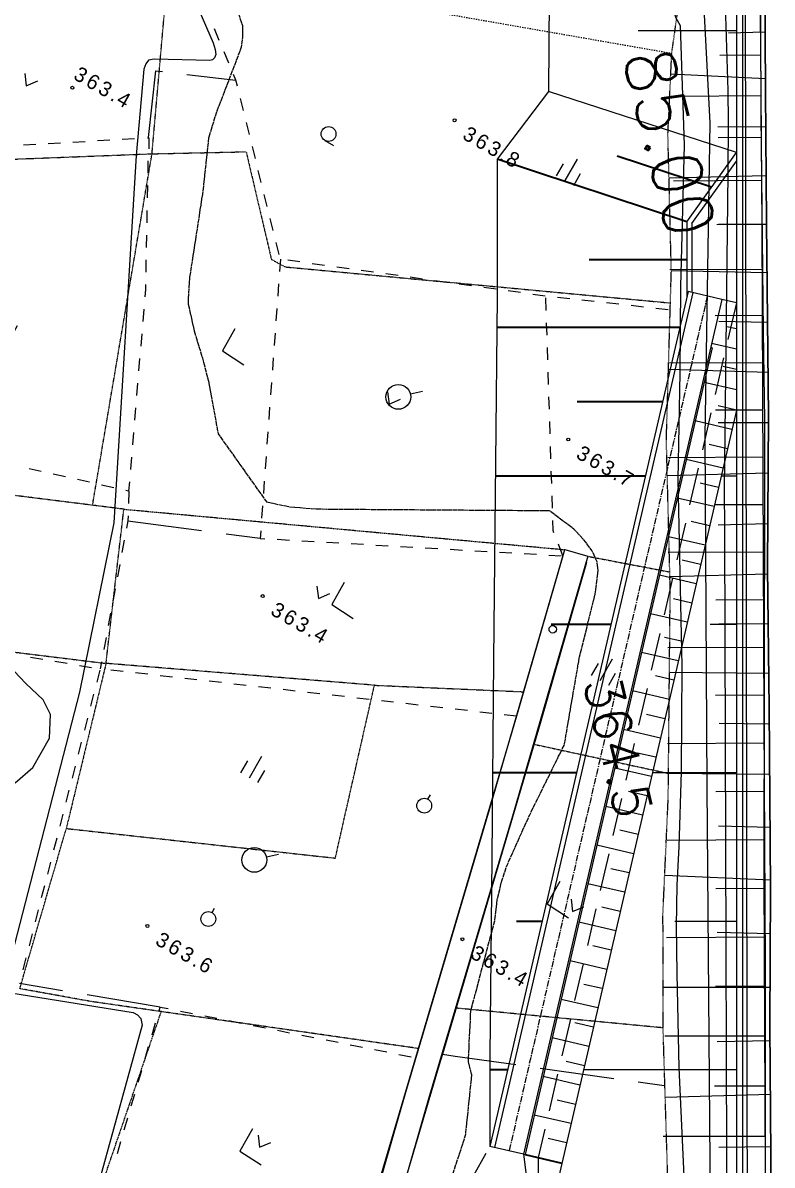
# Model space of a CAD drawing. Header units: millimetres. Extents: x 432273 to 1139245, y 170116 to 705940.
# Drawn here: x 685394 to 761092, y 232756 to 348182 of the extents above; entities that cross this region are included whole.
import ezdxf

# ---------------------------------------------------------------- set-up
doc = ezdxf.new("R2010")
doc.units = ezdxf.units.MM
doc.header["$LTSCALE"] = 100
for name, pattern in [('561019', [1, 0.5, -0.5]), ('56201', [2.5, 1.25, -1.25]), ('56301', [0.5, 0.25, -0.25]), ('56302', [2, 1.5, -0.5]), ('57103', [5.5, 5, -0.5]), ('CENTER', [2, 1.25, -0.25, 0.25, -0.25]), ('DASHED', [19.05, 12.7, -6.35]), ('SXF_一点短鎖線', [9.25, 6, -1.5, 0.25, -1.5])]:
    doc.linetypes.add(name, pattern=pattern)
for name, color, linetype, lineweight in [('D-BGD', 7, 'Continuous', 13), ('D-BMK', 2, 'SXF_一点短鎖線', 13), ('D-BYP-STR2', 6, 'Continuous', 25), ('●予備設計_LP横断', 7, 'Continuous', 13)]:
    doc.layers.add(name, color=color, linetype=linetype, lineweight=lineweight)
doc.styles.add('BIGFONT', font='txt', dxfattribs={"height": 0.2, "bigfont": 'BIGFONT'})
doc.styles.add('Style-WORKING', font='WORKING.shx')

# ---------------------------------------------------------------- blocks, each defined once
blk = doc.blocks.new('M6334')
at = {"layer": '●予備設計_LP横断', "linetype": 'Continuous', "lineweight": 9}
for p, q in [((0, -1.25), (0, 1.25)), ((-1, -1.25), (-1, 0.15)), ((1, -1.25), (1, 0.15))]:
    blk.add_line(p, q, dxfattribs=at)
blk = doc.blocks.new('M6319')
at = {"layer": '●予備設計_LP横断', "linetype": 'Continuous', "lineweight": 9}
blk.add_line((0, 0.5), (0, 1), dxfattribs=at)
blk.add_circle((0, -0.25), 0.75, dxfattribs=at)
blk = doc.blocks.new('M6313')
at = {"layer": '●予備設計_LP横断', "linetype": 'Continuous', "lineweight": 9, "flags": 128}
blk.add_lwpolyline([(-0.75, 0), (0, -1), (0.75, 0)], dxfattribs=at)
blk = doc.blocks.new('M6331')
at = {"layer": '●予備設計_LP横断', "linetype": 'Continuous', "lineweight": 9}
blk.add_line((0, -0.75), (1, -0.75), dxfattribs=at)
blk.add_circle((0, 0), 0.75, dxfattribs=at)
blk = doc.blocks.new('M7312')
at = {"layer": '●予備設計_LP横断', "linetype": 'Continuous', "lineweight": 20}
blk.add_circle((0, 0), 0.15, dxfattribs=at)
blk = doc.blocks.new('21311212131313131')
at = {"layer": 'D-BGD', "linetype": 'Continuous'}
for p, q in [((2798361.9389, -1226886.86), (2798527.5881, -1232145.8119)), ((2750527.7847, -1228086.4055), (2750640.5949, -1238118.2714)), ((2755636.8711, -1227926.9285), (2755693.9744, -1232996.3517)), ((2760746.2626, -1227777.3918), (2760861.2553, -1238003.3382)), ((2766085.19, -1227621.1374), (2766047.8657, -1232853.5597)), ((2771424.1175, -1227464.883), (2771159.8276, -1238168.6257)), ((2772257.4533, -1228048.2064), (2772387.2008, -1232975.7984)), ((2776831.3347, -1227369.7082), (2776825.3043, -1232753.9086)), ((2777189.8472, -1227909.6872), (2777450.8153, -1237845.4803)), ((2782157.3277, -1227790.3758), (2782261.4012, -1232806.5163)), ((2782238.7791, -1227284.6289), (2782478.493, -1238097.4968)), ((2787173.4682, -1227686.3022), (2787378.2864, -1237807.9641)), ((2787645.4873, -1227181.7512), (2787841.5855, -1232514.8858)), ((2792225.5275, -1227579.0912), (2792326.2722, -1232684.6125)), ((2793051.2034, -1227032.9988), (2793597.8667, -1237644.4188)), ((2797331.0488, -1227478.3465), (2797547.5848, -1237766.0285)), ((2705165.789, -1229266.2681), (2705276.121, -1234120.3044)), ((2710067.9481, -1229108.8489), (2710059.59, -1238770.363)), ((2715092.9237, -1228947.4858), (2715068.9774, -1233880.5644)), ((2720117.8994, -1228786.1228), (2720030.4719, -1238856.923)), ((2723933.796, -1229251.3649), (2724055.7954, -1234026.5103)), ((2725214.0399, -1228634.1693), (2725311.3188, -1233737.7639)), ((2728708.9414, -1229129.3655), (2728956.0777, -1238715.5751)), ((2730312.0418, -1228563.0341), (2730784.8621, -1238744.9758)), ((2733501.6301, -1229016.9699), (2733614.0256, -1233809.6586)), ((2735408.0027, -1228491.9273), (2735640.5787, -1233497.1787)), ((2738299.1207, -1228895.8028), (2738531.8512, -1238508.3272)), ((2740503.6757, -1228408.314), (2740961.7353, -1238272.3909)), ((2743105.3829, -1228779.4375), (2743225.7179, -1233599.2733)), ((2745515.7302, -1228247.3598), (2745658.4476, -1233221.3455)), ((2747920.4167, -1228667.8741), (2748146.681, -1238333.8606)), ((2752749.0242, -1228552.3411), (2752863.725, -1233403.2937)), ((2757591.2051, -1228432.8383), (2757850.8915, -1238162.7228)), ((2762460.5332, -1228305.3961), (2762591.9451, -1233188.2977)), ((2767343.4348, -1228173.9842), (2767608.564, -1237998.0513)), ((2685752.7133, -1229799.3542), (2685913.7056, -1233493.9998)), ((2688073.4345, -1230220.5589), (2688193.253, -1234333.2881)), ((2690452.8478, -1229670.5196), (2690195.7436, -1239241.964)), ((2692186.1637, -1230100.7405), (2692431.0521, -1238545.6811)), ((2695357.909, -1229536.0197), (2695406.3843, -1234378.6223)), ((2696415.4208, -1229976.3114), (2696540.4908, -1234308.5228)), ((2700262.9697, -1229401.5037), (2700713.9761, -1239200.502)), ((2700747.6322, -1229851.2415), (2701003.0236, -1238735.1464)), ((2705182.7979, -1229725.5306), (2705313.1193, -1234277.2242)), ((2709738.4612, -1229608.7827), (2709977.2084, -1238939.5914)), ((2714397.0787, -1229491.394), (2714523.88, -1234257.7677)), ((2719158.6506, -1229373.3643), (2719398.6796, -1238910.0815)), ((2792059.253, -1240406.981, 364167.9803), (2792373.5549, -1237783.6675, 364109.9803)), ((2714001.8387, -1239022.3528, 364469.9803), (2713889.2433, -1240267.1978, 364460.9803)), ((2713776.6478, -1241512.0428, 364451.9803), (2713664.0524, -1242756.8878, 364442.9803)), ((2790872.8231, -1250333.6208, 364387.9803), (2791763.2042, -1242888.6617, 364222.9803)), ((2713551.457, -1244001.7328, 364433.9803), (2713438.8615, -1245246.5778, 364424.9803)), ((2713326.2661, -1246491.4228, 364415.9803), (2713213.6706, -1247736.2678, 364406.9803)), ((2738453.2844, -1248933.149), (2739073.986, -1246614.3747)), ((2713101.0752, -1248981.1128, 364397.9803), (2712989.3569, -1250226.438, 364388.9803)), ((2739080.6858, -1249126.1268, 364399.9803), (2737923.6949, -1249598.584, 364417.9803)), ((2739028.2377, -1250546.4035, 364380.9803), (2739074.758, -1249297.3076, 364397.9803)), ((2716812.0024, -1251190.4587, 364389.9803), (2715563.2145, -1251255.8308, 364386.9803)), ((2719308.2209, -1251060.1115, 364395.9803), (2718059.433, -1251125.4836, 364392.9803)), ((2721804.8364, -1250931.1216, 364402.9803), (2720556.5287, -1250995.6165, 364398.9803)), ((2724301.0549, -1250800.7743, 364408.9803), (2723052.7472, -1250865.2693, 364405.9803)), ((2726798.1506, -1250670.9072, 364414.9803), (2725549.8429, -1250735.4022, 364411.9803)), ((2729294.3691, -1250540.56, 364421.9803), (2728046.4584, -1250606.4123, 364417.9803)), ((2731791.4648, -1250410.6929, 364427.9803), (2730542.6769, -1250476.065, 364424.9803)), ((2734287.2032, -1250281.2228, 364433.9803), (2733039.7726, -1250346.198, 364430.9803)), ((2712874.527, -1251471.1998, 364380.9803), (2712727.6198, -1252712.0818, 364393.9803)), ((2714314.9067, -1251320.3258, 364383.9803), (2713066.1188, -1251385.6979, 364379.9803)), ((2738936.0744, -1253045.0756, 364345.9803), (2738981.7175, -1251795.4995, 364362.9803)), ((2755378.9935, -1253465.474, 364619.9803), (2755263.2864, -1254709.7556, 364601.9803)), ((2712581.5898, -1253953.444, 364407.9803), (2712435.5598, -1255194.8062, 364420.9803)), ((2738843.514, -1255542.3904, 364311.9803), (2738890.0343, -1254293.2944, 364328.9803)), ((2712289.5298, -1256436.1684, 364433.9803), (2712143.4998, -1257677.5305, 364447.9803)), ((2738751.3507, -1258041.0625, 364277.9803), (2738796.9938, -1256791.4863, 364294.9803)), ((2755148.4564, -1255954.5174, 364584.9803), (2755032.7493, -1257198.799, 364566.9803)), ((2711996.1125, -1258919.2897, 364460.9803), (2711850.0825, -1260160.6519, 364474.9803)), ((2738658.7904, -1260538.3772, 364242.9803), (2738705.3106, -1259289.2813, 364260.9803)), ((2754917.9194, -1258443.5608, 364548.9803), (2754802.2122, -1259687.8424, 364530.9803)), ((2711704.0525, -1261402.0141, 364487.9803), (2711558.0225, -1262643.3763, 364500.9803)), ((2754687.3823, -1260932.6042, 364513.9803), (2754571.6752, -1262176.8858, 364495.9803)), ((2738566.627, -1263037.0493, 364208.9803), (2738613.1473, -1261787.9534, 364225.9803)), ((2711411.9925, -1263884.7384, 364514.9803), (2711265.0853, -1265125.6204, 364527.9803)), ((2723050.7586, -1264869.5518), (2722730.5748, -1263661.3965)), ((2754456.8452, -1263421.6476, 364477.9803), (2754341.1381, -1264665.9292, 364460.9803)), ((2789789.4384, -1264643.117, 364411.9803), (2790007.1203, -1263412.4787, 364417.9803)), ((2738474.0667, -1265534.364, 364174.9803), (2738520.5869, -1264285.2681, 364191.9803)), ((2754226.3081, -1265910.691, 364442.9803), (2754110.601, -1267154.9725, 364424.9803)), ((2789353.5944, -1267105.2706, 364400.9803), (2789571.2763, -1265874.6323, 364405.9803)), ((2711119.0553, -1266366.9826, 364541.9803), (2710973.0253, -1267608.3448, 364554.9803)), ((2738381.9033, -1268033.0361, 364140.9803), (2738428.4236, -1266783.9402, 364157.9803)), ((2753995.7711, -1268399.7343, 364406.9803), (2753880.0639, -1269644.0159, 364389.9803)), ((2788919.1078, -1269567.0272, 364388.9803), (2789136.7897, -1268336.389, 364394.9803)), ((2710826.9953, -1268849.707, 364567.9803), (2710680.9653, -1270091.0692, 364581.9803)), ((2738290.2201, -1270530.8311, 364105.9803), (2738335.8632, -1269281.2549, 364123.9803)), ((2788483.2638, -1272029.1808, 364377.9803), (2788700.9457, -1270798.5426, 364383.9803)), ((2710534.0582, -1271331.9512, 364594.9803), (2710387.548, -1272574.1905, 364607.9803)), ((2738197.1796, -1273029.023, 364071.9803), (2738243.6999, -1271779.927, 364088.9803)), ((2753764.7538, -1270889.6549, 364371.9803), (2753649.0467, -1272133.9365, 364353.9803)), ((2710241.518, -1273815.5527, 364621.9803), (2710095.488, -1275056.9149, 364634.9803)), ((2738105.4965, -1275526.8179, 364037.9803), (2738150.6594, -1274278.1189, 364054.9803)), ((2753534.2167, -1273378.6983, 364336.9803), (2753418.5096, -1274622.9799, 364318.9803)), ((2788047.9, -1274490.4572, 364366.9803), (2788265.5819, -1273259.819, 364371.9803)), ((2709948.5808, -1276297.7969, 364648.9803), (2709802.5508, -1277539.159, 364661.9803)), ((2753303.6796, -1275867.7417, 364300.9803), (2753187.9725, -1277112.0233, 364283.9803)), ((2787612.056, -1276952.6108, 364354.9803), (2787830.2181, -1275721.0954, 364360.9803)), ((2738012.4559, -1278025.0098, 364003.9803), (2738058.9762, -1276775.9139, 364020.9803)), ((2770125.9935, -1278441.8803), (2769805.8097, -1277233.725)), ((2709225.9608, -1278409.1521, 364670.9803), (2708019.7904, -1278736.1226, 364671.9803)), ((2709716.0302, -1278276.1408, 364669.9803), (2710963.9802, -1278341.4144, 364639.9803)), ((2712212.4104, -1278405.8108, 364608.9803), (2713459.4832, -1278470.6042, 364578.9803)), ((2714707.4332, -1278535.8777, 364547.9803), (2715955.8634, -1278600.2742, 364517.9803)), ((2717203.8134, -1278665.5477, 364486.9803), (2718451.7634, -1278730.8213, 364456.9803)), ((2719699.3164, -1278794.7375, 364425.9803), (2720947.2664, -1278860.0111, 364395.9803)), ((2753073.1426, -1278356.785, 364265.9803), (2752957.4354, -1279601.0666, 364247.9803)), ((2787177.5693, -1279414.3674, 364343.9803), (2787395.2512, -1278183.7292, 364348.9803)), ((2704399.9218, -1279717.4312, 364675.9803), (2703193.7513, -1280044.4018, 364676.9803)), ((2706813.1398, -1279063.9703, 364672.9803), (2705606.0922, -1279390.4607, 364674.9803)), ((2722195.2164, -1278925.2847, 364364.9803), (2723443.6466, -1278989.6811, 364334.9803)), ((2724691.5966, -1279054.9547, 364303.9803), (2725939.1496, -1279118.8709, 364273.9803)), ((2727187.0996, -1279184.1445, 364242.9803), (2728435.0496, -1279249.418, 364212.9803)), ((2729683.4798, -1279313.8144, 364181.9803), (2730931.4298, -1279379.088, 364151.9803)), ((2732178.5026, -1279443.8814, 364120.9803), (2733426.9328, -1279508.2778, 364090.9803)), ((2734674.8828, -1279573.5514, 364059.9803), (2735922.8328, -1279638.8249, 364029.9803)), ((2737566.967, -1283197.4548, 363997.9803), (2737949.3365, -1279743.8349, 363979.9803)), ((2699574.7599, -1281026.1906, 364680.9803), (2698368.1093, -1281354.0383, 364682.9803)), ((2701987.1007, -1280372.2495, 364678.9803), (2700780.9303, -1280699.22, 364679.9803)), ((2752842.6055, -1280845.8284, 364229.9803), (2752726.8984, -1282090.11, 364212.9803)), ((2786741.7253, -1281876.521, 364331.9803), (2786959.8874, -1280645.0056, 364337.9803)), ((2694748.2406, -1282335.3469, 364686.9803), (2693542.0702, -1282662.3174, 364687.9803)), ((2697161.9388, -1281681.0088, 364683.9803), (2695954.8912, -1282007.4992, 364684.9803)), ((2691228.7819, -1288118.7433, 364058.9803), (2691709.3009, -1283159.2817, 364689.9803)), ((2752611.1912, -1283334.3916, 364194.9803), (2752496.3613, -1284579.1534, 364176.9803)), ((2786306.3615, -1284337.7975, 364320.9803), (2786524.0434, -1283107.1592, 364326.9803)), ((2690016.213, -1283907.1386, 364664.9803), (2688872.8215, -1284410.9814, 364647.9803)), ((2687729.8269, -1284916.1816, 364630.9803), (2686585.9552, -1285420.9016, 364613.9803)), ((2736465.9931, -1293136.6752, 364049.9803), (2737291.8227, -1285682.5992, 364010.9803)), ((2752380.6542, -1285823.435, 364159.9803), (2752265.8242, -1287068.1968, 364141.9803)), ((2785870.9977, -1286799.0739, 364308.9803), (2786088.6796, -1285568.4357, 364314.9803)), ((2752150.1171, -1288312.4784, 364123.9803), (2752035.2871, -1289557.2402, 364105.9803)), ((2785508.6469, -1288850.0053, 364299.9803), (2784428.2036, -1296267.2997, 364050.9803)), ((2788325.2138, -1289610.9727, 364271.9803), (2787118.764, -1289284.5483, 364283.9803)), ((2790738.5934, -1290262.9442, 364248.9803), (2789532.1437, -1289936.5199, 364259.9803)), ((2751919.58, -1290801.5218, 364088.9803), (2751804.7501, -1292046.2836, 364070.9803)), ((2793151.9731, -1290914.9157, 364224.9803), (2791945.5234, -1290588.4914, 364236.9803)), ((2795565.833, -1291566.0101, 364200.9803), (2794358.9031, -1291240.4629, 364212.9803)), ((2700052.2257, -1291865.989, 364145.9803), (2701302.1921, -1291865.1042, 364169.9803)), ((2702552.1585, -1291864.2194, 364194.9803), (2703802.125, -1291863.3346, 364218.9803)), ((2705051.6112, -1291863.3269, 364243.9803), (2706300.7004, -1291861.9619, 364267.9803)), ((2707550.6669, -1291861.0771, 364291.9803), (2708800.6333, -1291860.1922, 364316.9803)), ((2710050.5997, -1291859.3074, 364340.9803), (2711300.5661, -1291858.4226, 364365.9803)), ((2715045.805, -1291980.9012, 364370.9803), (2716293.3389, -1292057.3473, 364351.9803)), ((2717540.3926, -1292134.6707, 364333.9803), (2718788.3235, -1292212.4742, 364315.9803)), ((2720035.8574, -1292288.9204, 364296.9803), (2721282.9111, -1292366.2437, 364278.9803)), ((2722531.3221, -1292443.1701, 364260.9803), (2723778.3758, -1292520.4934, 364241.9803)), ((2725025.4295, -1292597.8167, 364223.9803), (2726272.9634, -1292674.2629, 364205.9803)), ((2727520.8943, -1292752.0664, 364186.9803), (2728768.4282, -1292828.5126, 364168.9803)), ((2797979.2127, -1292217.9816, 364176.9803), (2796772.2827, -1291892.4344, 364188.9803)), ((2800392.5924, -1292869.9531, 364153.9803), (2799185.6624, -1292544.4059, 364165.9803)), ((2697914.8196, -1294510.4616, 364053.9803), (2697814.8861, -1293264.4142, 364075.9803)), ((2730015.4819, -1292905.8359, 364150.9803), (2731262.5356, -1292983.1592, 364131.9803)), ((2733454.8357, -1293118.5102, 364099.9803), (2734704.9494, -1293125.6863, 364078.9803)), ((2738427.4347, -1293462.5763, 364045.9803), (2739660.8067, -1293666.9343, 364043.9803)), ((2740893.6986, -1293872.1695, 364040.9803), (2742127.0706, -1294076.5275, 364038.9803)), ((2751689.0429, -1293290.5652, 364052.9803), (2751574.213, -1294535.327, 364035.9803)), ((2733146.6031, -1294641.5892, 364079.9803), (2732899.1618, -1295866.1963, 364063.9803)), ((2743359.9625, -1294281.7627, 364035.9803), (2744593.3346, -1294486.1207, 364033.9803)), ((2745826.2264, -1294691.3559, 364030.9803), (2747059.5985, -1294895.7139, 364028.9803)), ((2698112.9323, -1297001.596, 364010.9803), (2698013.876, -1295756.0288, 364031.9803)), ((2748292.4903, -1295100.9491, 364025.9803), (2749525.8624, -1295305.3071, 364023.9803)), ((2750758.7543, -1295510.5423, 364020.9803), (2751472.6227, -1295628.8713, 364019.9803)), ((2751620.3765, -1295663.0157, 364018.9803), (2752837.7424, -1295948.6744, 364010.9803)), ((2754054.2312, -1296233.8529, 364003.9803), (2755271.117, -1296520.3888, 363995.9803)), ((2732650.363, -1297091.2004, 364047.9803), (2732402.4415, -1298316.6847, 364031.9803)), ((2751162.5498, -1297730.0822, 364010.9803), (2751345.523, -1296494.1237, 364015.9803)), ((2756487.6059, -1296805.5673, 363988.9803), (2757704.9718, -1297091.226, 363980.9803)), ((2758921.4606, -1297376.4046, 363972.9803), (2760138.8266, -1297662.0633, 363965.9803)), ((2698311.9221, -1299493.2106, 363966.9803), (2698212.8658, -1298247.6434, 363988.9803)), ((2761356.1926, -1297947.722, 363957.9803), (2762572.6814, -1298232.9005, 363950.9803)), ((2763790.0474, -1298518.5593, 363942.9803), (2765006.5362, -1298803.7378, 363934.9803)), ((2732155.0001, -1299541.2918, 364016.9803), (2731907.0785, -1300766.7761, 364000.9803)), ((2750797.8775, -1300203.837, 363999.9803), (2750980.4537, -1298966.521, 364004.9803)), ((2766223.9022, -1299089.3965, 363927.9803), (2767440.391, -1299374.575, 363919.9803)), ((2768657.757, -1299660.2338, 363911.9803), (2769874.2458, -1299945.4123, 363904.9803)), ((2784067.6034, -1298739.8635, 363966.9803), (2783428.5837, -1303124.6196, 363819.9803)), ((2698509.5546, -1301985.2222, 363923.9803), (2698410.4983, -1300739.655, 363944.9803)), ((2771091.6118, -1300231.071, 363896.9803), (2772308.1006, -1300516.2495, 363889.9803)), ((2773525.4666, -1300801.9082, 363881.9803), (2774741.9554, -1301087.0868, 363873.9803)), ((2731659.157, -1301992.2603, 363984.9803), (2731410.8384, -1303216.3873, 363968.9803)), ((2750433.6854, -1302676.7145, 363988.9803), (2750615.7815, -1301440.2758, 363993.9803)), ((2775959.3214, -1301372.7455, 363866.9803), (2777175.8102, -1301657.924, 363858.9803)), ((2778393.1762, -1301943.5827, 363851.9803), (2779610.5421, -1302229.2415, 363843.9803)), ((2780827.031, -1302514.42, 363835.9803), (2782044.3969, -1302800.0787, 363828.9803)), ((2698708.5444, -1304476.8368, 363879.9803), (2698609.4881, -1303231.2696, 363901.9803))]:
    blk.add_line(p, q, dxfattribs=at)
at = {"layer": 'D-BGD', "linetype": '56301'}
for p, q in [((2739073.986, -1246614.3747), (2740484.3002, -1238294.6274)), ((2758161.0028, -1251717.6796), (2760834.6253, -1238003.9897)), ((2786559.0646, -1238007.0333), (2784994.5697, -1259022.2062)), ((2734961.525, -1296738.7022), (2699328.8797, -1291473.4226))]:
    blk.add_line(p, q, dxfattribs=at)
at = {"layer": 'D-BGD', "linetype": '56201'}
blk.add_line((2683749.9405, -1267446.109), (2688078.3427, -1239185.0873), dxfattribs=at)
at = {"layer": 'D-BGD', "linetype": '56302'}
for p, q in [((2735291.2666, -1293568.6423), (2738453.2844, -1248933.149)), ((2785967.7726, -1288754.7761), (2810265.5932, -1296518.0028))]:
    blk.add_line(p, q, dxfattribs=at)
at = {"layer": 'D-BGD', "linetype": 'Continuous', "flags": 128}
for points, elevation in [([(2797589.9908, -1217100.9672), (2789691.9592, -1217777.4984), (2788233.7731, -1218875.1167), (2787290.6082, -1219962.8271), (2785985.6292, -1221861.4008), (2784897.0437, -1222275.5425), (2782816.8483, -1222314.4256), (2758125.5803, -1223012.643), (2729586.7561, -1224112.6491), (2701876.4754, -1224919.5057), (2693371.8236, -1225121.4455), (2681951.8825, -1225554.9289), (2678498.6988, -1225305.0425), (2675076.807, -1223325.7478), (2669253.2495, -1220235.7586), (2667695.6723, -1219784.3762), (2666216.6496, -1219422.7391), (2667297.4766, -1230728.5045), (2694173.4505, -1230069.1377), (2715993.1066, -1229378.986), (2724951.051, -1229034.1622)], 367999.9801), ([(2724951.051, -1229034.1622), (2730973.2626, -1228929.0709), (2771207.2687, -1228140.2186), (2831012.6992, -1226650.8401)], 367999.9801), ([(2679911.1663, -1231935.7969), (2831012.6992, -1228557.661)], 366999.9802), ([(2680907.7549, -1234015.8583), (2691732.7564, -1233455.0496), (2694909.8565, -1233355.4308), (2700086.3639, -1233283.2862), (2729276.9233, -1233008.62), (2731799.9054, -1232964.7465), (2736320.5912, -1232861.9118), (2831012.6992, -1230585.054)], 365999.9802), ([(2683495.1152, -1236028.5159), (2695022.6117, -1235194.4769), (2726735.4051, -1235052.2338), (2762130.1354, -1234100.605), (2804295.9087, -1232896.3446), (2831012.6992, -1232372.8365)], 364999.9803), ([(2831012.6992, -1234847.8146), (2828371.7792, -1234963.28), (2820208.6759, -1235186.8907), (2813357.7401, -1235337.6442), (2801498.5774, -1235584.263), (2790574.1312, -1236303.8192), (2781034.1559, -1236691.4098), (2776259.4142, -1236862.6518), (2772118.4167, -1236888.3325), (2768236.789, -1236763.012), (2760626.9672, -1236694.4097), (2749972.4013, -1236860.5848), (2731143.2162, -1237631.6795), (2720350.4038, -1237652.631), (2711610.6789, -1237773.7647), (2697334.1945, -1237702.5654), (2685298.6865, -1238346.2828), (2684521.4997, -1238822.5921), (2677097.3582, -1241494.8269), (2662136.5812, -1242686.1153)], 363999.9803), ([(2763160.5741, -1303968.7771), (2761566.5837, -1302224.0379), (2758595.9451, -1300601.2197), (2756174.6939, -1300557.1396), (2754729.055, -1301329.8756), (2753105.3395, -1303110.963), (2746495.1176, -1309631.7822)], 362999.9804)]:
    blk.add_lwpolyline(points, dxfattribs=dict(at, elevation=elevation))
for points in [[(2665309.5852, -1230319.7215), (2665602.928, -1230289.9219), (2667515.4703, -1230234.5018), (2668733.1673, -1230198.8509), (2680699.3755, -1229937.8703), (2691684.3163, -1229636.7641), (2704999.2125, -1229271.6172), (2724570.0025, -1228643.1559), (2739814.7614, -1228430.4374), (2754023.1762, -1227974.1565), (2772170.3482, -1227443.043), (2786134.1071, -1227223.3408), (2803555.2595, -1226743.9522), (2820751.066, -1226451.2914), (2831012.6992, -1226216.7961)], [(2831012.6992, -1226216.7961), (2820751.066, -1226451.2914), (2803555.2595, -1226743.9522), (2786134.1071, -1227223.3408), (2772170.3482, -1227443.043), (2754023.1762, -1227974.1565), (2739814.7614, -1228430.4374), (2724570.0025, -1228643.1559), (2704999.2125, -1229271.6172), (2691684.3163, -1229636.7641), (2680699.3755, -1229937.8703)], [(2739073.986, -1246614.3747), (2765490.0424, -1253677.8001), (2794223.2286, -1261550.2733), (2824387.3906, -1269524.3731), (2831012.6992, -1271363.6249)], [(2831012.6992, -1273854.1056), (2823760.0686, -1271840.6631), (2793599.8954, -1263867.6069), (2764863.1173, -1255995.4475), (2738453.2844, -1248933.149)]]:
    blk.add_lwpolyline(points, dxfattribs=at)
at = {"layer": 'D-BGD', "linetype": '561019', "flags": 128}
blk.add_lwpolyline([(2831012.6992, -1236807.669), (2825017.3697, -1236927.839), (2802688.3304, -1237176.1098), (2786559.0646, -1238007.0333), (2774996.6959, -1238263.3631), (2763337.7913, -1237975.489), (2742248.3589, -1238212.6437), (2727059.991, -1238917.9482), (2710059.59, -1238770.363), (2696268.7816, -1239405.0955), (2688078.3427, -1239185.0873), (2684602.2686, -1238768.7647), (2682567.5174, -1238524.7153), (2678989.8195, -1236871.6804), (2677296.415, -1236101.9729), (2675530.4364, -1235298.2358), (2672942.0956, -1234189.0919), (2671076.1912, -1233388.7937), (2668479.6489, -1232319.6215), (2666402.7326, -1231465.3696), (2665181.1578, -1230800.0541), (2665261.2657, -1230499.6166), (2665309.5852, -1230319.7215)], dxfattribs=at)
at = {"layer": 'D-BGD', "linetype": '56301', "flags": 128}
for points in [[(2699328.8797, -1291473.4226), (2698925.7565, -1281965.9855), (2709730.1088, -1279195.8787), (2710473.9835, -1277799.5627), (2713308.0034, -1238798.7067)], [(2789163.6651, -1262652.0498), (2785097.5386, -1295863.0527), (2783949.3413, -1303068.8303), (2767670.4527, -1298712.7529), (2770098.5603, -1271476.0485), (2752550.9758, -1267888.109), (2752898.6806, -1252796.2414)], [(2752550.9758, -1267888.109), (2750907.6702, -1295044.846), (2767670.4527, -1298712.7529)], [(2732556.8254, -1340686.3626), (2720736.164, -1339238.3009), (2721949.3316, -1318908.6278), (2721821.4838, -1318904.7613), (2700927.5249, -1318291.2933), (2699328.8797, -1291473.4226), (2689575.3318, -1290818.3844), (2684495.2262, -1290477.0272), (2683953.9122, -1289883.1417), (2681464.5397, -1287150.0403)], [(2747423.1012, -1340806.8266), (2747285.8562, -1330649.1944), (2749072.5307, -1313089.123), (2750907.6702, -1295044.846), (2735291.2666, -1293568.6423), (2733051.707, -1315081.8288), (2732568.9745, -1328704.3702), (2732548.3617, -1329293.8862), (2732556.8254, -1340686.3626), (2736490.0336, -1341998.1992)]]:
    blk.add_lwpolyline(points, dxfattribs=at)
at = {"layer": 'D-BGD', "linetype": 'Continuous', "elevation": 363999.9803}
for points in [[(2663566.1021, -1243583.8322), (2663811.7748, -1244197.1387), (2665203.088, -1258149.0392), (2667401.296, -1288286.5935), (2668160.0375, -1293148.1065), (2668566.9285, -1293758.4668), (2669084.4548, -1294041.7801), (2669906.8075, -1293830.7443), (2687991.3718, -1285535.897), (2688648.5364, -1285314.2339), (2689179.3781, -1285240.0242), (2689510.3949, -1285364.2332), (2689722.3872, -1285560.0884), (2689774.6344, -1285839.4989), (2689749.3143, -1291446.0268), (2689893.6972, -1292015.2838), (2690242.0659, -1292274.3962), (2690785.2663, -1292469.1609), (2699521.0196, -1293067.4972), (2736676.9045, -1294563.1801), (2753866.9631, -1297669.2471), (2783794.8879, -1304704.5946)], [(2784386.6145, -1303956.8917), (2786123.8283, -1291558.0582), (2786359.1224, -1291128.2482), (2786717.2193, -1290765.665), (2787389.4306, -1290620.6413), (2808508.9899, -1296003.2677), (2809253.9378, -1296308.4765), (2809478.6715, -1296522.7072), (2809627.4067, -1296854.9388), (2807171.5789, -1312086.6847)]]:
    blk.add_lwpolyline(points, dxfattribs=at)
at = {"layer": 'D-BGD', "linetype": '57103', "elevation": 363499.9804, "flags": 128}
for points in [[(2791645.0933, -1257259.169), (2790352.2186, -1257607.0767), (2785251.613, -1257467.6843), (2776098.4687, -1255243.1655), (2773933.661, -1255030.5218), (2772029.5928, -1254606.0647), (2770452.1288, -1254111.8745), (2765302.2041, -1251932.1752), (2759340.7741, -1249131.5217), (2758155.3428, -1248577.1956), (2749263.3416, -1247235.5211), (2742868.3337, -1245778.7441), (2741267.4828, -1245600.0821), (2740462.5309, -1245548.1745), (2739615.5211, -1245652.2289), (2738488.3413, -1246201.4279), (2737654.5626, -1246839.4231), (2736350.9945, -1248075.2669), (2734570.4829, -1250569.6852), (2734895.2076, -1273946.092), (2734740.6337, -1276810.7517), (2734284.5948, -1279118.2051), (2727482.8357, -1284172.9638), (2722317.827, -1285234.1163), (2719863.4531, -1285923.1889), (2717382.8676, -1286739.277), (2714387.6254, -1287483.3899), (2711844.6408, -1287403.4495), (2703039.5371, -1286227.91), (2697560.2715, -1285753.5406), (2695045.5378, -1285047.2242), (2688348.7809, -1282644.3323), (2687395.9471, -1282537.6895), (2686209.5334, -1282574.5055), (2684516.7841, -1283205.1238), (2681427.6252, -1285557.719)], [(2791645.0933, -1257259.169), (2797851.6851, -1257766.8916), (2804330.257, -1259743.6706), (2806356.3293, -1260497.1262), (2812685.3415, -1263413.505), (2814488.1896, -1263695.9076), (2816230.3384, -1263589.3891), (2821900.3952, -1261836.8262), (2825114.0348, -1259602.5381), (2828120.9145, -1258449.822), (2830550.5126, -1258149.6197), (2831012.6992, -1258193.7371)]]:
    blk.add_lwpolyline(points, dxfattribs=at)
at = {"layer": 'D-BGD', "linetype": 'Continuous'}
for points in [[(2772000.457, -1248755.3983), (2774261.4255, -1249966.9159), (2775624.9228, -1247794.847)], [(2799606.8957, -1255639.3955), (2801867.9474, -1256848.6785), (2803230.5676, -1254676.1294)], [(2742220.7414, -1271145.7733), (2744481.7099, -1272357.2908), (2745845.2072, -1270185.222)], [(2797629.9275, -1279282.2811), (2799890.896, -1280493.7987), (2801254.3933, -1278321.7298)], [(2716831.0515, -1282726.3675), (2719092.02, -1283937.885), (2720455.5173, -1281765.8161)]]:
    blk.add_lwpolyline(points, dxfattribs=at)
at = {"layer": 'D-BGD', "linetype": 'Continuous', "extrusion": (-0.005972, 0.057651, 0.998319), "elevation": 275410.9888}
blk.add_lwpolyline([(-2593390.2195, 1543975.11), (-2593155.5515, 1544044.1237), (-2592151.1363, 1543992.3634)], dxfattribs=at)
at = {"layer": 'D-BGD', "linetype": 'Continuous', "extrusion": (-0.992851, 0.118997, 0.009325), "elevation": -2916307.9604}
blk.add_lwpolyline([(919318.2762, 391641.7729), (918025.8375, 391791.7795), (911828.6223, 391654.7735)], dxfattribs=at)
at = {"layer": 'D-BGD', "linetype": 'Continuous', "extrusion": (0.023697, -0.013664, 0.999626), "elevation": 446211.3366}
blk.add_lwpolyline([(258684.6268, -2999369.9042), (259038.1118, -3000064.4957), (259453.3513, -2999845.151)], dxfattribs=at)
at = {"layer": 'D-BGD', "linetype": 'Continuous', "extrusion": (0.027245, -0.094572, 0.995145), "elevation": 557606.8193}
blk.add_lwpolyline([(2231946.0627, -1932672.6497), (2231296.8927, -1932662.489), (2230701.1229, -1932743.7745)], dxfattribs=at)
at = {"layer": 'D-BGD', "linetype": 'Continuous', "extrusion": (0.008207, -0.006338, 0.999946), "elevation": 395309.8315}
blk.add_lwpolyline([(2782828.1493, -1286479.3989), (2782424.9429, -1286370.4008), (2782569.971, -1285551.4486)], dxfattribs=at)
at = {"layer": 'D-BGD', "linetype": 'Continuous', "extrusion": (-0.074917, -0.118333, 0.990144), "elevation": 311278.3932}
blk.add_lwpolyline([(2970346.211, 399057.3159), (2964291.4883, 395915.6717), (2963987.7237, 396522.5802)], dxfattribs=at)
at = {"layer": 'D-BGD', "linetype": 'Continuous', "extrusion": (-0.019099, -0.021504, 0.999586), "elevation": 340204.7734}
blk.add_lwpolyline([(2874990.034, 835609.5684), (2874880.9752, 835713.8764), (2875701.6249, 836444.0325)], dxfattribs=at)
at = {"layer": 'D-BGD', "linetype": 'Continuous', "extrusion": (-0.016561, -0.477342, 0.878561), "elevation": 891875.1617}
blk.add_lwpolyline([(2755711.8132, -877620.1381), (2756215.8714, -877599.2014), (2756961.3273, -877622.2318)], dxfattribs=at)
at = {"layer": 'D-BGD', "linetype": 'Continuous', "extrusion": (0.013824, -0.01624, 0.999773), "elevation": 422803.2805}
blk.add_lwpolyline([(1242585.53, -2747438.4499), (1243266.4076, -2748094.9113), (1243027.5832, -2748282.4717)], dxfattribs=at)
at = {"layer": 'D-BGD', "linetype": 'Continuous', "extrusion": (0.016089, 0.08889, 0.995912), "elevation": 291642.897}
blk.add_lwpolyline([(-2922527.581, 814835.8853), (-2923031.337, 814747.3251), (-2923769.7294, 814736.2551)], dxfattribs=at)
at = {"layer": 'D-BGD', "linetype": 'Continuous'}
for points in [[(2665492.2552, -1230798.2146, 368259.9801), (2667458.1821, -1230643.1949, 368309.9801), (2677468.7589, -1230537.17, 368449.9801), (2687437.3332, -1230237.1456, 368379.9801), (2705379.9349, -1229719.4469, 368449.9801), (2730420.1082, -1229085.6891, 368529.9801), (2755172.0995, -1228499.3765, 368689.9801), (2780034.3436, -1227836.6158, 368699.9801), (2804792.6099, -1227322.1406, 368789.9801), (2831012.6992, -1226706.6955, 368859.7305)], [(2677468.7589, -1230537.17, 368449.9801), (2687437.3332, -1230237.1456, 368379.9801), (2705379.9349, -1229719.4469, 368449.9801), (2730420.1082, -1229085.6891, 368529.9801), (2755172.0995, -1228499.3765, 368689.9801), (2780034.3436, -1227836.6158, 368699.9801), (2804792.6099, -1227322.1406, 368789.9801), (2831012.6992, -1226706.6955, 368859.7305)], [(2739716.4523, -1246715.2763, 364399.9803), (2756063.4201, -1251069.8614, 364619.9803), (2789684.0114, -1260252.1165, 364429.9803), (2790747.4261, -1260537.8594, 364419.9803), (2814644.1975, -1267053.2222, 364489.9803), (2815907.0545, -1267391.1453, 364499.9803), (2830009.0006, -1271223.5457, 364529.9803), (2831012.6992, -1271495.9333, 364532.6733)], [(2739080.6858, -1249126.1268, 364399.9803), (2755378.9935, -1253465.474, 364619.9803), (2790089.3145, -1262947.8777, 364419.9803), (2813760.3286, -1269396.6545, 364489.9803), (2813986.0858, -1269463.2405, 364489.9803), (2831012.6992, -1274084.0958, 364538.5878)]]:
    blk.add_polyline3d(points, dxfattribs=at)
for centre, radius in [((2746526.3106, -1249998.6317, 364489.9803), 375), ((2723371.4848, -1266078.3216), 1249.9499), ((2770446.7197, -1279650.6502), 1249.9499)]:
    blk.add_circle(centre, radius, dxfattribs=at)
at = {"layer": 'D-BMK', "color": 4, "linetype": 'CENTER', "lineweight": 25, "ltscale": 5}
blk.add_line((2712529.2467, -1235084.2738), (2799303.4564, -1253305.5335), dxfattribs=at)
at = {"layer": 'D-BYP-STR2'}
for p, q in [((2745671.8383, -1234089.6887), (2745616.9255, -1231452.6484)), ((2760790.398, -1239627.0403), (2760613.6744, -1231140.3614)), ((2775740.315, -1237065.7771), (2775610.4232, -1230828.0743)), ((2790928.6858, -1245955.6207), (2790607.1721, -1230515.7872)), ((2685836.3851, -1242616.2503), (2685629.93, -1232701.7968)), ((2697979.8622, -1232444.6261), (2692201.1698, -1251555.3421)), ((2697979.8622, -1232444.6261), (2713149.8655, -1232128.7312)), ((2705082.8571, -1237317.8041), (2697979.8622, -1232444.6261)), ((2705233.1662, -1236814.5657), (2698837.641, -1232426.764)), ((2713149.8655, -1232128.7312), (2712837.5011, -1233616.2891)), ((2713149.8655, -1232128.7312), (2724005.0845, -1231902.6859)), ((2724001.515, -1231901.9363), (2810893.6449, -1250147.9574)), ((2730652.1102, -1233298.4598), (2730620.1766, -1231764.9355)), ((2712837.5011, -1233616.2891), (2712118.2408, -1237041.5868)), ((2712837.5011, -1233616.2891), (2799611.7108, -1251837.5487)), ((2717349.5716, -1234402.3519), (2717316.6911, -1234558.937)), ((2717763.664, -1234487.2187), (2717730.7836, -1234643.8037)), ((2717763.664, -1234487.2187), (2799644.5913, -1251680.9637)), ((2705082.8571, -1237317.8041), (2712680.2431, -1237159.5987)), ((2705233.1662, -1236814.5657), (2712196.3594, -1236669.5666)), ((2712118.2408, -1237041.5868), (2798892.4506, -1255262.8465)), ((2712220.9923, -1236552.2586), (2798995.202, -1254773.5182)), ((2799611.7108, -1251837.5487), (2810893.6449, -1250147.9574)), ((2682202.3406, -1251680.3165), (2692201.1698, -1251555.3421)), ((2692201.1698, -1251555.3421), (2699154.2247, -1256588.4098)), ((2799611.7108, -1251837.5487), (2798892.4506, -1255262.8465)), ((2799611.7108, -1251837.5487), (2799644.5913, -1251680.9637)), ((2699154.2247, -1256588.4098), (2713058.1631, -1256298.879))]:
    blk.add_line(p, q, dxfattribs=at)
at = {"layer": 'D-BYP-STR2', "linetype": 'DASHED', "lineweight": 25, "ltscale": 3}
for p, q in [((2713149.8655, -1232128.7312), (2799924.0753, -1250349.9908)), ((2799924.0753, -1250349.9908), (2810893.6449, -1250147.9574))]:
    blk.add_line(p, q, dxfattribs=at)
at = {"layer": 'D-BYP-STR2', "lineweight": 25}
for p, q in [((2715794.9453, -1232073.651), (2715589.571, -1233051.6946)), ((2717847.5385, -1232030.9085), (2717316.6911, -1234558.937)), ((2719900.1317, -1231988.166), (2719619.3182, -1233325.4704)), ((2721952.725, -1231945.4235), (2721264.1976, -1235224.3636)), ((2724005.3182, -1231902.681), (2723613.1992, -1233770.0502)), ((2725962.2007, -1232315.7368), (2725178.8236, -1236046.3753)), ((2727919.5137, -1232726.7426), (2727527.8252, -1234592.0619)), ((2729876.8267, -1233137.7485), (2729093.4496, -1236868.3871)), ((2731834.1397, -1233548.7543), (2731442.4512, -1235414.0736)), ((2733791.4527, -1233959.7602), (2733008.0756, -1237690.3988)), ((2735748.7657, -1234370.766), (2735357.0772, -1236236.0853)), ((2737706.0788, -1234781.7719), (2736922.7016, -1238512.4105)), ((2739663.3918, -1235192.7778), (2739271.7032, -1237058.097)), ((2741620.7048, -1235603.7836), (2740837.3276, -1239334.4222)), ((2743578.0178, -1236014.7895), (2743186.3292, -1237880.1088)), ((2745535.3308, -1236425.7953), (2744751.9536, -1240156.4339)), ((2747492.6438, -1236836.8012), (2747100.9552, -1238702.1205)), ((2749449.9568, -1237247.807), (2748666.5796, -1240978.4456)), ((2751407.2698, -1237658.8129), (2751015.5812, -1239524.1322)), ((2753364.5828, -1238069.8187), (2752581.2056, -1241800.4573)), ((2755321.8958, -1238480.8246), (2754930.2072, -1240346.1439)), ((2757279.2088, -1238891.8305), (2756495.8316, -1242622.469)), ((2759236.5218, -1239302.8363), (2758844.8332, -1241168.1556)), ((2761193.8348, -1239713.8422), (2760410.4576, -1243444.4808)), ((2763151.1478, -1240124.848), (2762759.4592, -1241990.1673)), ((2765108.4608, -1240535.8539), (2764325.0836, -1244266.4925)), ((2767065.7738, -1240946.8597), (2766674.0852, -1242812.179)), ((2769023.0868, -1241357.8656), (2768239.7096, -1245088.5042)), ((2770980.3998, -1241768.8715), (2770588.7112, -1243634.1907)), ((2772937.7128, -1242179.8773), (2772154.3356, -1245910.5159)), ((2774895.0258, -1242590.8832), (2774503.3372, -1244456.2025)), ((2776852.3388, -1243001.889), (2776068.9616, -1246732.5276)), ((2778809.6518, -1243412.8949), (2778417.9632, -1245278.2142)), ((2780766.9648, -1243823.9007), (2779983.5876, -1247554.5393)), ((2782724.2778, -1244234.9066), (2782332.5892, -1246100.2259)), ((2784681.5908, -1244645.9124), (2783898.2136, -1248376.551)), ((2786638.9038, -1245056.9183), (2786247.2152, -1246922.2376)), ((2788596.2168, -1245467.9242), (2787812.8396, -1249198.5627)), ((2790553.5298, -1245878.93), (2790161.8412, -1247744.2493)), ((2792510.8428, -1246289.9359), (2791727.4656, -1250020.5744)), ((2794468.1558, -1246700.9417), (2794076.4672, -1248566.261)), ((2796425.4688, -1247111.9476), (2795642.0916, -1250842.5862)), ((2798382.7818, -1247522.9534), (2797991.0932, -1249388.2727))]:
    blk.add_line(p, q, dxfattribs=at)
at = {"layer": 'D-BYP-STR2', "lineweight": 35}
for p, q in [((2701531.3597, -1234881.2151), (2698604.5285, -1244476.5455)), ((2705082.8571, -1237317.8041), (2699154.2247, -1256588.4098)), ((2708910.7108, -1237238.0942), (2709115.9688, -1247095.0607)), ((2716127.1122, -1256265.3175), (2715742.6522, -1237802.6579)), ((2723456.8448, -1248010.5992), (2723277.2242, -1239384.803)), ((2731126.9644, -1256102.0594), (2730811.7961, -1240966.9481)), ((2746006.6339, -1250167.3464), (2745880.94, -1244131.2384)), ((2761126.5507, -1255769.8726), (2760950.0839, -1247295.5286)), ((2799644.5913, -1251680.9637), (2800427.9684, -1247950.3251)), ((2776073.0193, -1253043.0094), (2776019.2279, -1250459.8188)), ((2791125.9315, -1255427.8122), (2791088.3718, -1253624.109))]:
    blk.add_line(p, q, dxfattribs=at)
at = {"layer": 'D-BYP-STR2', "ltscale": 1500, "flags": 128}
blk.add_lwpolyline([(2560059.7407, -1232282.7014), (2581062.4067, -1237171.8848, 0.02634359), (2582851.6204, -1237228.8984), (2588366.7181, -1237114.0543, 0.0353635146), (2590758.3827, -1236894.5604), (2609390.7898, -1233845.298, -0.0353635146), (2611782.4544, -1233625.8042), (2831012.6992, -1229060.6432)], format="xyb", dxfattribs=at)
at = {"layer": 'D-BYP-STR2', "flags": 128}
for points in [[(2665461.4269, -1233121.7787), (2831012.6992, -1229674.3966)], [(2713058.1631, -1256298.879), (2729748.9838, -1256116.351), (2749749.0002, -1255908.9229), (2769748.2462, -1255664.5028), (2789748.2626, -1255457.0748), (2798892.4506, -1255262.8465)]]:
    blk.add_lwpolyline(points, dxfattribs=at)
at = {"layer": 'D-BGD', "linetype": 'Continuous', "lineweight": 9, "xscale": 1000, "yscale": 1000, "zscale": 1000, "rotation": 61.30205960440028}
for name, p in [('M6334', (2750483.647, -1244498.2673)), ('M6313', (2774121.0071, -1246923.1298)), ('M6334', (2700075.6467, -1249084.051)), ('M6319', (2764394.3766, -1262489.8283)), ('M6313', (2723246.8108, -1266514.7898)), ('M6331', (2696957.7099, -1273682.421)), ('M6313', (2743022.5236, -1273251.8082)), ('M6313', (2798596.5634, -1278032.9938)), ('M6334', (2761054.4081, -1279723.1664)), ('M6319', (2776301.3777, -1284055.4379)), ('M6313', (2691843.9021, -1303830.0403)), ('M6334', (2716622.8951, -1305630.9292))]:
    blk.add_blockref(name, p, dxfattribs=at)
at = {"layer": 'D-BGD', "linetype": 'Continuous', "lineweight": 20, "xscale": 1000, "yscale": 1000, "zscale": 1000, "rotation": 61.30205960440028}
for p in [(2727318.5964, -1248833.0673, 363660.9803), (2778028.6767, -1258462.4861, 363422.9804), (2695309.1428, -1260979.0709, 363810.9803), (2743776.9192, -1279361.1907, 363409.9804), (2777347.408, -1290309.2981, 363619.9803), (2692822.3458, -1299656.1784, 363417.9804)]:
    blk.add_blockref('M7312', p, dxfattribs=at)
at = {"layer": 'D-BGD', "linetype": 'Continuous', "style": 'BIGFONT'}
for s, height, rotation, p in [('85.00', 4999.99973, 15.3020596, (2688466.3215, -1244184.5024)), ('364.5', 3749.9998, 14.862356431, (2751763.5087, -1246818.9058))]:
    blk.add_text(s, height=height, rotation=rotation, dxfattribs=at).set_placement(p)
at = {"layer": 'D-BGD', "linetype": 'Continuous', "char_height": 1499.999919, "attachment_point": 7, "rotation": 61.302059604, "line_spacing_factor": 0.722892, "style": 'Style-WORKING'}
for s, insert in [('\\T1.284;363.7', (2729131.8586, -1248115.6571, 363660.9803)), ('\\T1.281;363.4', (2779841.9389, -1257745.0759, 363422.9804)), ('\\T1.284;363.8', (2697122.4049, -1260261.6607, -2193.9999)), ('\\T1.281;363.4', (2745590.1814, -1278643.7805, 363409.9804)), ('\\T1.287;363.6', (2779160.6701, -1289591.8879, 363619.9803)), ('\\T1.281;363.4', (2691903.8863, -1299682.4995))]:
    blk.add_mtext(s, dxfattribs=dict(at, insert=insert))

msp = doc.modelspace()

# ---------------------------------------------------------------- linework, layer by layer
at = {"layer": 'D-BGD', "color": 6, "ltscale": 1500, "elevation": 354000, "flags": 128}
msp.add_lwpolyline([(760518.2, 472957.1), (755192.8, 452060.7, 0.02634359), (755098.6, 450273.1), (755098.6, 444756.8, 0.03536351), (755268.2, 442361.1), (757928.9, 423669.2, -0.03536351), (758098.6, 421273.5), (758098.6, 188470.8)], format="xyb", dxfattribs=at)

# ---------------------------------------------------------------- block references
at = {"layer": 'D-BGD', "linetype": '56301', "rotation": 268.807065034117}
msp.add_blockref('21311212131313131', (2045832.1, 3006806.9, 354000), dxfattribs=at)

doc.saveas('drawing.dxf')
